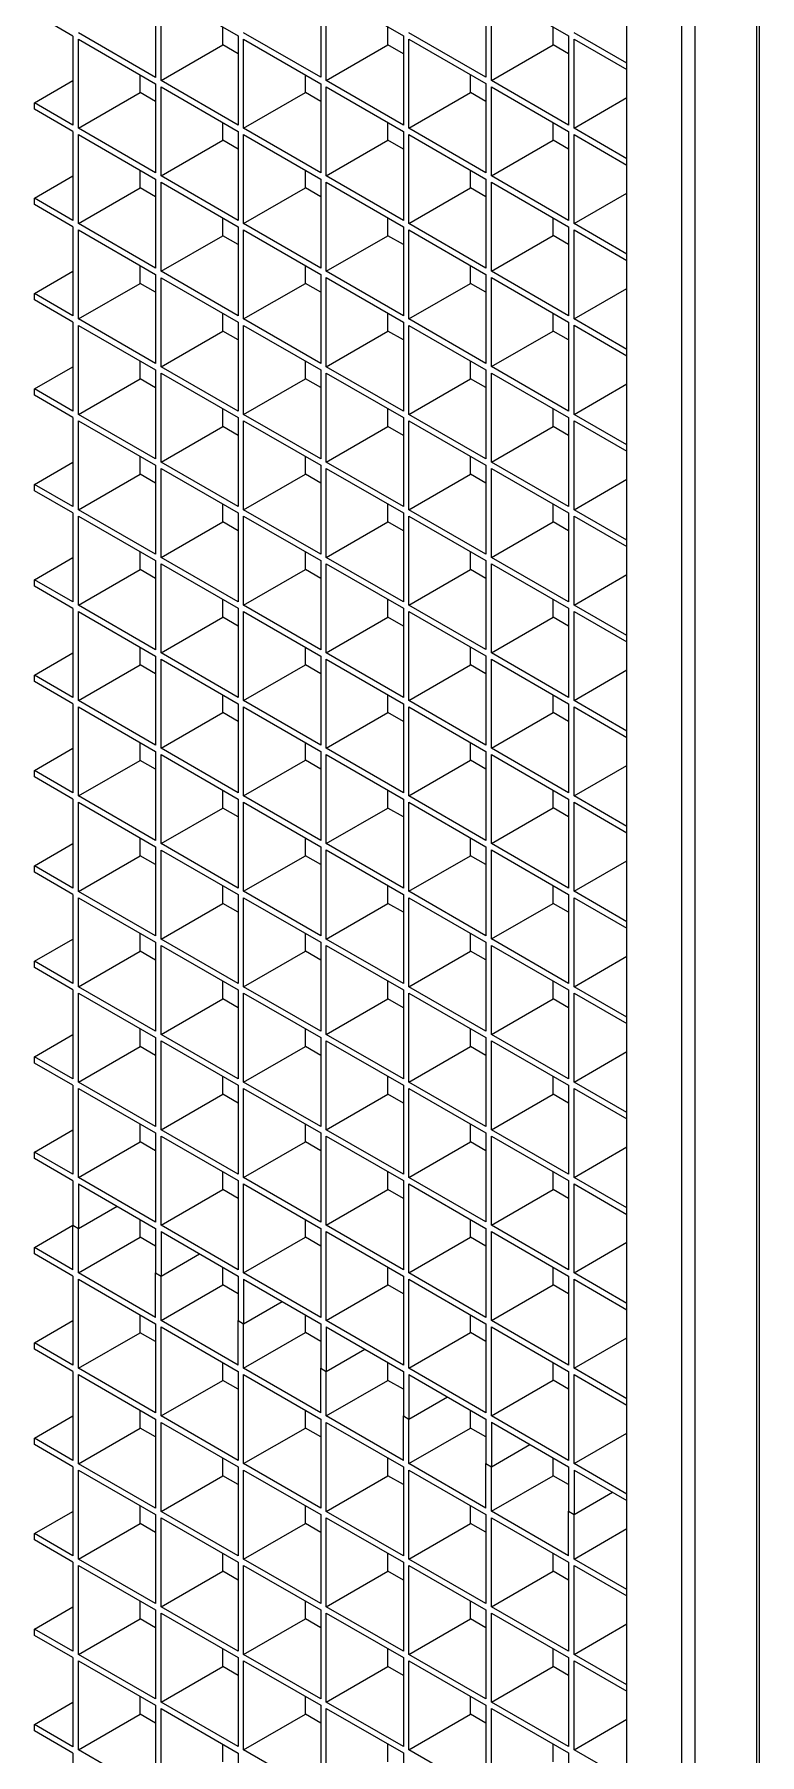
# Model space of a CAD drawing. Header units: millimetres. Extents: x -2042 to 12482, y -7966 to 2297.
# Drawn here: x 3453 to 3685, y -5903 to -5353 of the extents above; entities that cross this region are included whole.
import ezdxf

# ---------------------------------------------------------------- set-up
doc = ezdxf.new("R2010")
doc.units = ezdxf.units.MM

msp = doc.modelspace()

# ---------------------------------------------------------------- linework, layer by layer
at = {"linetype": 'Continuous'}
for p, q in [((3684.45, -7303.45), (3684.45, -4571.43)), ((3685.33, -7302.12), (3685.33, -4570.93)), ((3664.72, -7314.85), (3664.72, -4582.83)), ((3642.87, -7283.11), (3642.87, -4594.22)), ((3660.49, -7293.28), (3660.49, -4604.39)), ((3492.05, -5338.07), (3492.05, -5366.56)), ((3544.91, -5338.07), (3544.91, -5366.55)), ((3597.77, -5338.07), (3597.77, -5366.55)), ((3493.81, -5339.09), (3518.48, -5353.33)), ((3493.81, -5367.58), (3493.81, -5339.09)), ((3546.67, -5339.09), (3571.34, -5353.33)), ((3546.67, -5367.57), (3546.67, -5339.09)), ((3599.53, -5339.08), (3624.19, -5353.32)), ((3599.53, -5367.57), (3599.53, -5339.08)), ((3465.62, -5353.34), (3453.29, -5346.22)), ((3465.62, -5353.34), (3465.62, -5381.82)), ((3492.05, -5366.56), (3467.39, -5352.32)), ((3467.39, -5354.35), (3492.05, -5368.59)), ((3467.39, -5382.84), (3467.39, -5354.35)), ((3513.55, -5356.18), (3513.55, -5350.48)), ((3518.48, -5353.33), (3518.48, -5381.82)), ((3544.91, -5366.55), (3520.24, -5352.31)), ((3520.24, -5354.35), (3544.91, -5368.59)), ((3520.24, -5382.83), (3520.24, -5354.35)), ((3566.4, -5356.18), (3566.4, -5350.48)), ((3571.34, -5353.33), (3571.34, -5381.81)), ((3597.77, -5366.55), (3573.1, -5352.31)), ((3573.1, -5354.34), (3597.77, -5368.58)), ((3573.1, -5382.83), (3573.1, -5354.34)), ((3619.26, -5356.17), (3619.26, -5350.47)), ((3624.19, -5353.32), (3624.19, -5381.81)), ((3642.87, -5362.07), (3625.96, -5352.3)), ((3625.96, -5354.34), (3642.87, -5364.1)), ((3625.96, -5382.82), (3625.96, -5354.34)), ((3493.81, -5367.58), (3513.55, -5356.18)), ((3518.48, -5359.03), (3513.55, -5356.18)), ((3546.67, -5367.57), (3566.4, -5356.18)), ((3571.34, -5359.03), (3566.4, -5356.18)), ((3599.53, -5367.57), (3619.26, -5356.17)), ((3624.19, -5359.02), (3619.26, -5356.17)), ((3487.12, -5371.45), (3487.12, -5365.75)), ((3539.98, -5371.44), (3539.98, -5365.74)), ((3592.83, -5371.44), (3592.83, -5365.74)), ((3453.29, -5374.7), (3465.62, -5367.58)), ((3492.05, -5368.59), (3492.05, -5397.08)), ((3518.48, -5381.82), (3493.81, -5367.58)), ((3493.81, -5369.61), (3518.48, -5383.85)), ((3493.81, -5398.09), (3493.81, -5369.61)), ((3544.91, -5368.59), (3544.91, -5397.07)), ((3571.34, -5381.81), (3546.67, -5367.57)), ((3546.67, -5369.61), (3571.34, -5383.85)), ((3546.67, -5398.09), (3546.67, -5369.61)), ((3597.77, -5368.58), (3597.77, -5397.07)), ((3624.19, -5381.81), (3599.53, -5367.57)), ((3599.53, -5369.6), (3624.19, -5383.84)), ((3599.53, -5398.08), (3599.53, -5369.6)), ((3453.29, -5376.74), (3453.29, -5374.7)), ((3465.62, -5381.82), (3453.29, -5374.7)), ((3465.62, -5383.86), (3453.29, -5376.74)), ((3467.39, -5382.84), (3487.12, -5371.45)), ((3492.05, -5374.29), (3487.12, -5371.45)), ((3520.24, -5382.83), (3539.98, -5371.44)), ((3544.91, -5374.29), (3539.98, -5371.44)), ((3573.1, -5382.83), (3592.83, -5371.44)), ((3597.77, -5374.28), (3592.83, -5371.44)), ((3625.96, -5382.82), (3642.87, -5373.06)), ((3513.55, -5386.7), (3513.55, -5381)), ((3566.4, -5386.7), (3566.4, -5381)), ((3619.26, -5386.69), (3619.26, -5380.99)), ((3465.62, -5383.86), (3465.62, -5412.34)), ((3492.05, -5397.08), (3467.39, -5382.84)), ((3467.39, -5384.87), (3492.05, -5399.11)), ((3467.39, -5413.36), (3467.39, -5384.87)), ((3493.81, -5398.09), (3513.55, -5386.7)), ((3518.48, -5389.55), (3513.55, -5386.7)), ((3518.48, -5383.85), (3518.48, -5412.33)), ((3544.91, -5397.07), (3520.24, -5382.83)), ((3520.24, -5384.87), (3544.91, -5399.11)), ((3520.24, -5413.35), (3520.24, -5384.87)), ((3546.67, -5398.09), (3566.4, -5386.7)), ((3571.34, -5389.55), (3566.4, -5386.7)), ((3571.34, -5383.85), (3571.34, -5412.33)), ((3597.77, -5397.07), (3573.1, -5382.83)), ((3573.1, -5384.86), (3597.77, -5399.1)), ((3573.1, -5413.35), (3573.1, -5384.86)), ((3599.53, -5398.08), (3619.26, -5386.69)), ((3624.19, -5389.54), (3619.26, -5386.69)), ((3624.19, -5383.84), (3624.19, -5412.32)), ((3642.87, -5392.59), (3625.96, -5382.82)), ((3625.96, -5384.86), (3642.87, -5394.62)), ((3625.96, -5413.34), (3625.96, -5384.86)), ((3453.29, -5405.22), (3465.62, -5398.1)), ((3487.12, -5401.96), (3487.12, -5396.26)), ((3518.48, -5412.33), (3493.81, -5398.09)), ((3539.98, -5401.96), (3539.98, -5396.26)), ((3571.34, -5412.33), (3546.67, -5398.09)), ((3592.83, -5401.95), (3592.83, -5396.25)), ((3624.19, -5412.32), (3599.53, -5398.08)), ((3467.39, -5413.36), (3487.12, -5401.96)), ((3492.05, -5404.81), (3487.12, -5401.96)), ((3492.05, -5399.11), (3492.05, -5427.6)), ((3493.81, -5400.13), (3518.48, -5414.37)), ((3493.81, -5428.61), (3493.81, -5400.13)), ((3520.24, -5413.35), (3539.98, -5401.96)), ((3544.91, -5404.81), (3539.98, -5401.96)), ((3544.91, -5399.11), (3544.91, -5427.59)), ((3546.67, -5400.12), (3571.34, -5414.36)), ((3546.67, -5428.61), (3546.67, -5400.12)), ((3573.1, -5413.35), (3592.83, -5401.95)), ((3597.77, -5404.8), (3592.83, -5401.95)), ((3597.77, -5399.1), (3597.77, -5427.59)), ((3599.53, -5400.12), (3624.19, -5414.36)), ((3599.53, -5428.6), (3599.53, -5400.12)), ((3625.96, -5413.34), (3642.87, -5403.58)), ((3453.29, -5407.25), (3453.29, -5405.22)), ((3465.62, -5412.34), (3453.29, -5405.22)), ((3465.62, -5414.37), (3453.29, -5407.25)), ((3465.62, -5414.37), (3465.62, -5442.86)), ((3492.05, -5427.6), (3467.39, -5413.36)), ((3467.39, -5415.39), (3492.05, -5429.63)), ((3467.39, -5443.87), (3467.39, -5415.39)), ((3513.55, -5417.22), (3513.55, -5411.52)), ((3518.48, -5414.37), (3518.48, -5442.85)), ((3544.91, -5427.59), (3520.24, -5413.35)), ((3520.24, -5415.39), (3544.91, -5429.63)), ((3520.24, -5443.87), (3520.24, -5415.39)), ((3566.4, -5417.22), (3566.4, -5411.52)), ((3571.34, -5414.36), (3571.34, -5442.85)), ((3597.77, -5427.59), (3573.1, -5413.35)), ((3573.1, -5415.38), (3597.77, -5429.62)), ((3573.1, -5443.87), (3573.1, -5415.38)), ((3619.26, -5417.21), (3619.26, -5411.51)), ((3624.19, -5414.36), (3624.19, -5442.84)), ((3642.87, -5423.11), (3625.96, -5413.34)), ((3625.96, -5415.38), (3642.87, -5425.14)), ((3625.96, -5443.86), (3625.96, -5415.38)), ((3493.81, -5428.61), (3513.55, -5417.22)), ((3518.48, -5420.07), (3513.55, -5417.22)), ((3546.67, -5428.61), (3566.4, -5417.22)), ((3571.34, -5420.06), (3566.4, -5417.22)), ((3599.53, -5428.6), (3619.26, -5417.21)), ((3624.19, -5420.06), (3619.26, -5417.21)), ((3453.29, -5435.74), (3465.62, -5428.62)), ((3487.12, -5432.48), (3487.12, -5426.78)), ((3492.05, -5429.63), (3492.05, -5458.11)), ((3518.48, -5442.85), (3493.81, -5428.61)), ((3493.81, -5430.65), (3518.48, -5444.89)), ((3493.81, -5459.13), (3493.81, -5430.65)), ((3539.98, -5432.48), (3539.98, -5426.78)), ((3544.91, -5429.63), (3544.91, -5458.11)), ((3571.34, -5442.85), (3546.67, -5428.61)), ((3546.67, -5430.64), (3571.34, -5444.88)), ((3546.67, -5459.13), (3546.67, -5430.64)), ((3592.83, -5432.47), (3592.83, -5426.77)), ((3597.77, -5429.62), (3597.77, -5458.1)), ((3624.19, -5442.84), (3599.53, -5428.6)), ((3599.53, -5430.64), (3624.19, -5444.88)), ((3599.53, -5459.12), (3599.53, -5430.64)), ((3453.29, -5437.77), (3453.29, -5435.74)), ((3465.62, -5442.86), (3453.29, -5435.74)), ((3467.39, -5443.87), (3487.12, -5432.48)), ((3492.05, -5435.33), (3487.12, -5432.48)), ((3520.24, -5443.87), (3539.98, -5432.48)), ((3544.91, -5435.33), (3539.98, -5432.48)), ((3573.1, -5443.87), (3592.83, -5432.47)), ((3597.77, -5435.32), (3592.83, -5432.47)), ((3625.96, -5443.86), (3642.87, -5434.1)), ((3465.62, -5444.89), (3453.29, -5437.77)), ((3513.55, -5447.74), (3513.55, -5442.04)), ((3566.4, -5447.74), (3566.4, -5442.03)), ((3619.26, -5447.73), (3619.26, -5442.03)), ((3465.62, -5444.89), (3465.62, -5473.38)), ((3492.05, -5458.11), (3467.39, -5443.87)), ((3467.39, -5445.91), (3492.05, -5460.15)), ((3467.39, -5474.39), (3467.39, -5445.91)), ((3493.81, -5459.13), (3513.55, -5447.74)), ((3518.48, -5450.59), (3513.55, -5447.74)), ((3518.48, -5444.89), (3518.48, -5473.37)), ((3544.91, -5458.11), (3520.24, -5443.87)), ((3520.24, -5445.9), (3544.91, -5460.14)), ((3520.24, -5474.39), (3520.24, -5445.9)), ((3546.67, -5459.13), (3566.4, -5447.74)), ((3571.34, -5450.58), (3566.4, -5447.74)), ((3571.34, -5444.88), (3571.34, -5473.37)), ((3597.77, -5458.1), (3573.1, -5443.87)), ((3573.1, -5445.9), (3597.77, -5460.14)), ((3573.1, -5474.38), (3573.1, -5445.9)), ((3599.53, -5459.12), (3619.26, -5447.73)), ((3624.19, -5450.58), (3619.26, -5447.73)), ((3624.19, -5444.88), (3624.19, -5473.36)), ((3642.87, -5453.62), (3625.96, -5443.86)), ((3625.96, -5445.89), (3642.87, -5455.66)), ((3625.96, -5474.38), (3625.96, -5445.89)), ((3453.29, -5466.26), (3465.62, -5459.14)), ((3487.12, -5463), (3487.12, -5457.3)), ((3518.48, -5473.37), (3493.81, -5459.13)), ((3539.98, -5463), (3539.98, -5457.3)), ((3571.34, -5473.37), (3546.67, -5459.13)), ((3592.83, -5462.99), (3592.83, -5457.29)), ((3624.19, -5473.36), (3599.53, -5459.12)), ((3467.39, -5474.39), (3487.12, -5463)), ((3492.05, -5465.85), (3487.12, -5463)), ((3492.05, -5460.15), (3492.05, -5488.63)), ((3493.81, -5461.17), (3518.48, -5475.41)), ((3493.81, -5489.65), (3493.81, -5461.17)), ((3520.24, -5474.39), (3539.98, -5463)), ((3544.91, -5465.84), (3539.98, -5463)), ((3544.91, -5460.14), (3544.91, -5488.63)), ((3546.67, -5461.16), (3571.34, -5475.4)), ((3546.67, -5489.65), (3546.67, -5461.16)), ((3573.1, -5474.38), (3592.83, -5462.99)), ((3597.77, -5465.84), (3592.83, -5462.99)), ((3597.77, -5460.14), (3597.77, -5488.62)), ((3599.53, -5461.16), (3624.19, -5475.4)), ((3599.53, -5489.64), (3599.53, -5461.16)), ((3625.96, -5474.38), (3642.87, -5464.61)), ((3453.29, -5468.29), (3453.29, -5466.26)), ((3465.62, -5473.38), (3453.29, -5466.26)), ((3465.62, -5475.41), (3453.29, -5468.29)), ((3465.62, -5475.41), (3465.62, -5503.9)), ((3492.05, -5488.63), (3467.39, -5474.39)), ((3513.55, -5478.26), (3513.55, -5472.56)), ((3518.48, -5475.41), (3518.48, -5503.89)), ((3544.91, -5488.63), (3520.24, -5474.39)), ((3566.4, -5478.25), (3566.4, -5472.55)), ((3571.34, -5475.4), (3571.34, -5503.88)), ((3597.77, -5488.62), (3573.1, -5474.38)), ((3619.26, -5478.25), (3619.26, -5472.55)), ((3624.19, -5475.4), (3624.19, -5503.88)), ((3642.87, -5484.14), (3625.96, -5474.38)), ((3467.39, -5476.43), (3492.05, -5490.67)), ((3467.39, -5504.91), (3467.39, -5476.43)), ((3493.81, -5489.65), (3513.55, -5478.26)), ((3518.48, -5481.11), (3513.55, -5478.26)), ((3520.24, -5476.42), (3544.91, -5490.66)), ((3520.24, -5504.91), (3520.24, -5476.42)), ((3546.67, -5489.65), (3566.4, -5478.25)), ((3571.34, -5481.1), (3566.4, -5478.25)), ((3573.1, -5476.42), (3597.77, -5490.66)), ((3573.1, -5504.9), (3573.1, -5476.42)), ((3599.53, -5489.64), (3619.26, -5478.25)), ((3624.19, -5481.1), (3619.26, -5478.25)), ((3625.96, -5476.41), (3642.87, -5486.18)), ((3625.96, -5504.9), (3625.96, -5476.41)), ((3453.29, -5496.78), (3465.62, -5489.66)), ((3487.12, -5493.52), (3487.12, -5487.82)), ((3492.05, -5490.67), (3492.05, -5519.15)), ((3518.48, -5503.89), (3493.81, -5489.65)), ((3493.81, -5491.68), (3518.48, -5505.92)), ((3493.81, -5520.17), (3493.81, -5491.68)), ((3539.98, -5493.52), (3539.98, -5487.81)), ((3544.91, -5490.66), (3544.91, -5519.15)), ((3571.34, -5503.88), (3546.67, -5489.65)), ((3546.67, -5491.68), (3571.34, -5505.92)), ((3546.67, -5520.16), (3546.67, -5491.68)), ((3592.83, -5493.51), (3592.83, -5487.81)), ((3597.77, -5490.66), (3597.77, -5519.14)), ((3624.19, -5503.88), (3599.53, -5489.64)), ((3599.53, -5491.68), (3624.19, -5505.91)), ((3599.53, -5520.16), (3599.53, -5491.68)), ((3453.29, -5498.81), (3453.29, -5496.78)), ((3465.62, -5503.9), (3453.29, -5496.78)), ((3467.39, -5504.91), (3487.12, -5493.52)), ((3492.05, -5496.37), (3487.12, -5493.52)), ((3520.24, -5504.91), (3539.98, -5493.52)), ((3544.91, -5496.36), (3539.98, -5493.52)), ((3573.1, -5504.9), (3592.83, -5493.51)), ((3597.77, -5496.36), (3592.83, -5493.51)), ((3625.96, -5504.9), (3642.87, -5495.13)), ((3465.62, -5505.93), (3453.29, -5498.81)), ((3513.55, -5508.78), (3513.55, -5503.08)), ((3566.4, -5508.77), (3566.4, -5503.07)), ((3619.26, -5508.77), (3619.26, -5503.07)), ((3465.62, -5505.93), (3465.62, -5534.41)), ((3492.05, -5519.15), (3467.39, -5504.91)), ((3467.39, -5506.95), (3492.05, -5521.19)), ((3467.39, -5535.43), (3467.39, -5506.95)), ((3493.81, -5520.17), (3513.55, -5508.78)), ((3518.48, -5511.63), (3513.55, -5508.78)), ((3518.48, -5505.92), (3518.48, -5534.41)), ((3544.91, -5519.15), (3520.24, -5504.91)), ((3520.24, -5506.94), (3544.91, -5521.18)), ((3520.24, -5535.43), (3520.24, -5506.94)), ((3546.67, -5520.16), (3566.4, -5508.77)), ((3571.34, -5511.62), (3566.4, -5508.77)), ((3571.34, -5505.92), (3571.34, -5534.4)), ((3597.77, -5519.14), (3573.1, -5504.9)), ((3573.1, -5506.94), (3597.77, -5521.18)), ((3573.1, -5535.42), (3573.1, -5506.94)), ((3599.53, -5520.16), (3619.26, -5508.77)), ((3624.19, -5511.62), (3619.26, -5508.77)), ((3624.19, -5505.91), (3624.19, -5534.4)), ((3642.87, -5514.66), (3625.96, -5504.9)), ((3625.96, -5506.93), (3642.87, -5516.7)), ((3625.96, -5535.42), (3625.96, -5506.93)), ((3487.12, -5524.04), (3487.12, -5518.34)), ((3539.98, -5524.03), (3539.98, -5518.33)), ((3592.83, -5524.03), (3592.83, -5518.33)), ((3453.29, -5527.29), (3465.62, -5520.17)), ((3467.39, -5535.43), (3487.12, -5524.04)), ((3492.05, -5526.89), (3487.12, -5524.04)), ((3492.05, -5521.19), (3492.05, -5549.67)), ((3518.48, -5534.41), (3493.81, -5520.17)), ((3493.81, -5522.2), (3518.48, -5536.44)), ((3493.81, -5550.69), (3493.81, -5522.2)), ((3520.24, -5535.43), (3539.98, -5524.03)), ((3544.91, -5526.88), (3539.98, -5524.03)), ((3544.91, -5521.18), (3544.91, -5549.67)), ((3571.34, -5534.4), (3546.67, -5520.16)), ((3546.67, -5522.2), (3571.34, -5536.44)), ((3546.67, -5550.68), (3546.67, -5522.2)), ((3573.1, -5535.42), (3592.83, -5524.03)), ((3597.77, -5526.88), (3592.83, -5524.03)), ((3597.77, -5521.18), (3597.77, -5549.66)), ((3624.19, -5534.4), (3599.53, -5520.16)), ((3599.53, -5522.19), (3624.19, -5536.43)), ((3599.53, -5550.68), (3599.53, -5522.19)), ((3453.29, -5529.33), (3453.29, -5527.29)), ((3465.62, -5534.41), (3453.29, -5527.29)), ((3465.62, -5536.45), (3453.29, -5529.33)), ((3625.96, -5535.42), (3642.87, -5525.65)), ((3465.62, -5536.45), (3465.62, -5564.93)), ((3492.05, -5549.67), (3467.39, -5535.43)), ((3513.55, -5539.3), (3513.55, -5533.6)), ((3518.48, -5536.44), (3518.48, -5564.93)), ((3544.91, -5549.67), (3520.24, -5535.43)), ((3566.4, -5539.29), (3566.4, -5533.59)), ((3571.34, -5536.44), (3571.34, -5564.92)), ((3597.77, -5549.66), (3573.1, -5535.42)), ((3619.26, -5539.29), (3619.26, -5533.59)), ((3624.19, -5536.43), (3624.19, -5564.92)), ((3642.87, -5545.18), (3625.96, -5535.42)), ((3467.39, -5537.47), (3492.05, -5551.71)), ((3467.39, -5565.95), (3467.39, -5537.47)), ((3493.81, -5550.69), (3513.55, -5539.3)), ((3518.48, -5542.14), (3513.55, -5539.3)), ((3520.24, -5537.46), (3544.91, -5551.7)), ((3520.24, -5565.94), (3520.24, -5537.46)), ((3546.67, -5550.68), (3566.4, -5539.29)), ((3571.34, -5542.14), (3566.4, -5539.29)), ((3573.1, -5537.46), (3597.77, -5551.69)), ((3573.1, -5565.94), (3573.1, -5537.46)), ((3599.53, -5550.68), (3619.26, -5539.29)), ((3624.19, -5542.13), (3619.26, -5539.29)), ((3625.96, -5537.45), (3642.87, -5547.21)), ((3625.96, -5565.93), (3625.96, -5537.45)), ((3453.29, -5557.81), (3465.62, -5550.69)), ((3487.12, -5554.56), (3487.12, -5548.86)), ((3492.05, -5551.71), (3492.05, -5580.19)), ((3518.48, -5564.93), (3493.81, -5550.69)), ((3493.81, -5552.72), (3518.48, -5566.96)), ((3493.81, -5581.21), (3493.81, -5552.72)), ((3539.98, -5554.55), (3539.98, -5548.85)), ((3544.91, -5551.7), (3544.91, -5580.18)), ((3571.34, -5564.92), (3546.67, -5550.68)), ((3546.67, -5552.72), (3571.34, -5566.96)), ((3546.67, -5581.2), (3546.67, -5552.72)), ((3592.83, -5554.55), (3592.83, -5548.85)), ((3597.77, -5551.69), (3597.77, -5580.18)), ((3624.19, -5564.92), (3599.53, -5550.68)), ((3599.53, -5552.71), (3624.19, -5566.95)), ((3599.53, -5581.2), (3599.53, -5552.71)), ((3453.29, -5559.85), (3453.29, -5557.81)), ((3465.62, -5564.93), (3453.29, -5557.81)), ((3467.39, -5565.95), (3487.12, -5554.56)), ((3492.05, -5557.41), (3487.12, -5554.56)), ((3520.24, -5565.94), (3539.98, -5554.55)), ((3544.91, -5557.4), (3539.98, -5554.55)), ((3573.1, -5565.94), (3592.83, -5554.55)), ((3597.77, -5557.4), (3592.83, -5554.55)), ((3625.96, -5565.93), (3642.87, -5556.17)), ((3465.62, -5566.97), (3453.29, -5559.85)), ((3465.62, -5566.97), (3465.62, -5595.45)), ((3492.05, -5580.19), (3467.39, -5565.95)), ((3467.39, -5567.98), (3492.05, -5582.22)), ((3467.39, -5596.47), (3467.39, -5567.98)), ((3513.55, -5569.81), (3513.55, -5564.11)), ((3518.48, -5566.96), (3518.48, -5595.45)), ((3544.91, -5580.18), (3520.24, -5565.94)), ((3520.24, -5567.98), (3544.91, -5582.22)), ((3520.24, -5596.46), (3520.24, -5567.98)), ((3566.4, -5569.81), (3566.4, -5564.11)), ((3571.34, -5566.96), (3571.34, -5595.44)), ((3597.77, -5580.18), (3573.1, -5565.94)), ((3573.1, -5567.97), (3597.77, -5582.21)), ((3573.1, -5596.46), (3573.1, -5567.97)), ((3619.26, -5569.8), (3619.26, -5564.1)), ((3624.19, -5566.95), (3624.19, -5595.44)), ((3642.87, -5575.7), (3625.96, -5565.93)), ((3625.96, -5567.97), (3642.87, -5577.73)), ((3625.96, -5596.45), (3625.96, -5567.97)), ((3493.81, -5581.21), (3513.55, -5569.81)), ((3518.48, -5572.66), (3513.55, -5569.81)), ((3546.67, -5581.2), (3566.4, -5569.81)), ((3571.34, -5572.66), (3566.4, -5569.81)), ((3599.53, -5581.2), (3619.26, -5569.8)), ((3624.19, -5572.65), (3619.26, -5569.8)), ((3487.12, -5585.08), (3487.12, -5579.38)), ((3539.98, -5585.07), (3539.98, -5579.37)), ((3592.83, -5585.07), (3592.83, -5579.37)), ((3453.29, -5588.33), (3465.62, -5581.21)), ((3467.39, -5596.47), (3487.12, -5585.08)), ((3492.05, -5587.92), (3487.12, -5585.08)), ((3492.05, -5582.22), (3492.05, -5610.71)), ((3518.48, -5595.45), (3493.81, -5581.21)), ((3493.81, -5583.24), (3518.48, -5597.48)), ((3493.81, -5611.72), (3493.81, -5583.24)), ((3520.24, -5596.46), (3539.98, -5585.07)), ((3544.91, -5587.92), (3539.98, -5585.07)), ((3544.91, -5582.22), (3544.91, -5610.7)), ((3571.34, -5595.44), (3546.67, -5581.2)), ((3546.67, -5583.24), (3571.34, -5597.48)), ((3546.67, -5611.72), (3546.67, -5583.24)), ((3573.1, -5596.46), (3592.83, -5585.07)), ((3597.77, -5587.91), (3592.83, -5585.07)), ((3597.77, -5582.21), (3597.77, -5610.7)), ((3624.19, -5595.44), (3599.53, -5581.2)), ((3599.53, -5583.23), (3624.19, -5597.47)), ((3599.53, -5611.71), (3599.53, -5583.23)), ((3453.29, -5590.37), (3453.29, -5588.33)), ((3465.62, -5595.45), (3453.29, -5588.33)), ((3465.62, -5597.49), (3453.29, -5590.37)), ((3625.96, -5596.45), (3642.87, -5586.69)), ((3492.05, -5610.71), (3467.39, -5596.47)), ((3513.55, -5600.33), (3513.55, -5594.63)), ((3544.91, -5610.7), (3520.24, -5596.46)), ((3566.4, -5600.33), (3566.4, -5594.63)), ((3597.77, -5610.7), (3573.1, -5596.46)), ((3619.26, -5600.32), (3619.26, -5594.62)), ((3642.87, -5606.22), (3625.96, -5596.45)), ((3465.62, -5597.49), (3465.62, -5625.97)), ((3467.39, -5598.5), (3492.05, -5612.74)), ((3467.39, -5626.99), (3467.39, -5598.5)), ((3493.81, -5611.72), (3513.55, -5600.33)), ((3518.48, -5603.18), (3513.55, -5600.33)), ((3518.48, -5597.48), (3518.48, -5625.96)), ((3520.24, -5598.5), (3544.91, -5612.74)), ((3520.24, -5626.98), (3520.24, -5598.5)), ((3546.67, -5611.72), (3566.4, -5600.33)), ((3571.34, -5603.18), (3566.4, -5600.33)), ((3571.34, -5597.48), (3571.34, -5625.96)), ((3573.1, -5598.49), (3597.77, -5612.73)), ((3573.1, -5626.98), (3573.1, -5598.49)), ((3599.53, -5611.71), (3619.26, -5600.32)), ((3624.19, -5603.17), (3619.26, -5600.32)), ((3624.19, -5597.47), (3624.19, -5625.95)), ((3625.96, -5598.49), (3642.87, -5608.25)), ((3625.96, -5626.97), (3625.96, -5598.49)), ((3453.29, -5618.85), (3465.62, -5611.73)), ((3487.12, -5615.59), (3487.12, -5609.89)), ((3492.05, -5612.74), (3492.05, -5641.23)), ((3518.48, -5625.96), (3493.81, -5611.72)), ((3539.98, -5615.59), (3539.98, -5609.89)), ((3544.91, -5612.74), (3544.91, -5641.22)), ((3571.34, -5625.96), (3546.67, -5611.72)), ((3592.83, -5615.58), (3592.83, -5609.88)), ((3597.77, -5612.73), (3597.77, -5641.22)), ((3624.19, -5625.95), (3599.53, -5611.71)), ((3453.29, -5620.88), (3453.29, -5618.85)), ((3465.62, -5625.97), (3453.29, -5618.85)), ((3467.39, -5626.99), (3487.12, -5615.59)), ((3492.05, -5618.44), (3487.12, -5615.59)), ((3493.81, -5613.76), (3518.48, -5628)), ((3493.81, -5642.24), (3493.81, -5613.76)), ((3520.24, -5626.98), (3539.98, -5615.59)), ((3544.91, -5618.44), (3539.98, -5615.59)), ((3546.67, -5613.75), (3571.34, -5627.99)), ((3546.67, -5642.24), (3546.67, -5613.75)), ((3573.1, -5626.98), (3592.83, -5615.58)), ((3597.77, -5618.43), (3592.83, -5615.58)), ((3599.53, -5613.75), (3624.19, -5627.99)), ((3599.53, -5642.23), (3599.53, -5613.75)), ((3625.96, -5626.97), (3642.87, -5617.21)), ((3465.62, -5628), (3453.29, -5620.88)), ((3465.62, -5628), (3465.62, -5656.49)), ((3492.05, -5641.23), (3467.39, -5626.99)), ((3467.39, -5629.02), (3492.05, -5643.26)), ((3467.39, -5657.51), (3467.39, -5629.02)), ((3513.55, -5630.85), (3513.55, -5625.15)), ((3518.48, -5628), (3518.48, -5656.48)), ((3544.91, -5641.22), (3520.24, -5626.98)), ((3520.24, -5629.02), (3544.91, -5643.26)), ((3520.24, -5657.5), (3520.24, -5629.02)), ((3566.4, -5630.85), (3566.4, -5625.15)), ((3571.34, -5627.99), (3571.34, -5656.48)), ((3597.77, -5641.22), (3573.1, -5626.98)), ((3573.1, -5629.01), (3597.77, -5643.25)), ((3573.1, -5657.49), (3573.1, -5629.01)), ((3619.26, -5630.84), (3619.26, -5625.14)), ((3624.19, -5627.99), (3624.19, -5656.47)), ((3642.87, -5636.74), (3625.96, -5626.97)), ((3625.96, -5629.01), (3642.87, -5638.77)), ((3625.96, -5657.49), (3625.96, -5629.01)), ((3493.81, -5642.24), (3513.55, -5630.85)), ((3518.48, -5633.7), (3513.55, -5630.85)), ((3546.67, -5642.24), (3566.4, -5630.85)), ((3571.34, -5633.69), (3566.4, -5630.85)), ((3599.53, -5642.23), (3619.26, -5630.84)), ((3624.19, -5633.69), (3619.26, -5630.84)), ((3487.12, -5646.11), (3487.12, -5640.41)), ((3539.98, -5646.11), (3539.98, -5640.41)), ((3592.83, -5646.1), (3592.83, -5640.4)), ((3453.29, -5649.37), (3465.62, -5642.25)), ((3467.39, -5657.51), (3487.12, -5646.11)), ((3492.05, -5648.96), (3487.12, -5646.11)), ((3492.05, -5643.26), (3492.05, -5671.74)), ((3518.48, -5656.48), (3493.81, -5642.24)), ((3493.81, -5644.28), (3518.48, -5658.52)), ((3493.81, -5672.76), (3493.81, -5644.28)), ((3520.24, -5657.5), (3539.98, -5646.11)), ((3544.91, -5648.96), (3539.98, -5646.11)), ((3544.91, -5643.26), (3544.91, -5671.74)), ((3571.34, -5656.48), (3546.67, -5642.24)), ((3546.67, -5644.27), (3571.34, -5658.51)), ((3546.67, -5672.76), (3546.67, -5644.27)), ((3573.1, -5657.49), (3592.83, -5646.1)), ((3597.77, -5648.95), (3592.83, -5646.1)), ((3597.77, -5643.25), (3597.77, -5671.73)), ((3624.19, -5656.47), (3599.53, -5642.23)), ((3599.53, -5644.27), (3624.19, -5658.51)), ((3599.53, -5672.75), (3599.53, -5644.27)), ((3453.29, -5651.4), (3453.29, -5649.37)), ((3465.62, -5656.49), (3453.29, -5649.37)), ((3465.62, -5658.52), (3453.29, -5651.4)), ((3625.96, -5657.49), (3642.87, -5647.73)), ((3492.05, -5671.74), (3467.39, -5657.51)), ((3513.55, -5661.37), (3513.55, -5655.67)), ((3544.91, -5671.74), (3520.24, -5657.5)), ((3566.4, -5661.36), (3566.4, -5655.66)), ((3597.77, -5671.73), (3573.1, -5657.49)), ((3619.26, -5661.36), (3619.26, -5655.66)), ((3642.87, -5667.25), (3625.96, -5657.49)), ((3465.62, -5658.52), (3465.62, -5687.01)), ((3467.39, -5659.54), (3492.05, -5673.78)), ((3467.39, -5688.02), (3467.39, -5659.54)), ((3493.81, -5672.76), (3513.55, -5661.37)), ((3518.48, -5664.22), (3513.55, -5661.37)), ((3518.48, -5658.52), (3518.48, -5687)), ((3520.24, -5659.53), (3544.91, -5673.77)), ((3520.24, -5688.02), (3520.24, -5659.53)), ((3546.67, -5672.76), (3566.4, -5661.36)), ((3571.34, -5664.21), (3566.4, -5661.36)), ((3571.34, -5658.51), (3571.34, -5687)), ((3573.1, -5659.53), (3597.77, -5673.77)), ((3573.1, -5688.01), (3573.1, -5659.53)), ((3599.53, -5672.75), (3619.26, -5661.36)), ((3624.19, -5664.21), (3619.26, -5661.36)), ((3624.19, -5658.51), (3624.19, -5686.99)), ((3625.96, -5659.52), (3642.87, -5669.29)), ((3625.96, -5688.01), (3625.96, -5659.52)), ((3453.29, -5679.89), (3465.62, -5672.77)), ((3487.12, -5676.63), (3487.12, -5670.93)), ((3492.05, -5673.78), (3492.05, -5702.26)), ((3518.48, -5687), (3493.81, -5672.76)), ((3539.98, -5676.63), (3539.98, -5670.93)), ((3544.91, -5673.77), (3544.91, -5702.26)), ((3571.34, -5687), (3546.67, -5672.76)), ((3592.83, -5676.62), (3592.83, -5670.92)), ((3597.77, -5673.77), (3597.77, -5702.25)), ((3624.19, -5686.99), (3599.53, -5672.75)), ((3467.39, -5688.02), (3487.12, -5676.63)), ((3492.05, -5679.48), (3487.12, -5676.63)), ((3493.81, -5674.8), (3518.48, -5689.04)), ((3493.81, -5703.28), (3493.81, -5674.8)), ((3520.24, -5688.02), (3539.98, -5676.63)), ((3544.91, -5679.47), (3539.98, -5676.63)), ((3546.67, -5674.79), (3571.34, -5689.03)), ((3546.67, -5703.28), (3546.67, -5674.79)), ((3573.1, -5688.01), (3592.83, -5676.62)), ((3597.77, -5679.47), (3592.83, -5676.62)), ((3599.53, -5674.79), (3624.19, -5689.03)), ((3599.53, -5703.27), (3599.53, -5674.79)), ((3625.96, -5688.01), (3642.87, -5678.24)), ((3453.29, -5681.92), (3453.29, -5679.89)), ((3465.62, -5687.01), (3453.29, -5679.89)), ((3465.62, -5689.04), (3453.29, -5681.92)), ((3465.62, -5689.04), (3465.62, -5717.52)), ((3492.05, -5702.26), (3467.39, -5688.02)), ((3467.39, -5690.06), (3492.05, -5704.3)), ((3467.39, -5718.54), (3467.39, -5690.06)), ((3513.55, -5691.89), (3513.55, -5686.19)), ((3518.48, -5689.04), (3518.48, -5717.52)), ((3544.91, -5702.26), (3520.24, -5688.02)), ((3520.24, -5690.05), (3544.91, -5704.29)), ((3520.24, -5718.54), (3520.24, -5690.05)), ((3566.4, -5691.88), (3566.4, -5686.18)), ((3571.34, -5689.03), (3571.34, -5717.52)), ((3597.77, -5702.25), (3573.1, -5688.01)), ((3573.1, -5690.05), (3597.77, -5704.29)), ((3573.1, -5718.53), (3573.1, -5690.05)), ((3619.26, -5691.88), (3619.26, -5686.18)), ((3624.19, -5689.03), (3624.19, -5717.51)), ((3642.87, -5697.77), (3625.96, -5688.01)), ((3625.96, -5690.04), (3642.87, -5699.81)), ((3625.96, -5718.53), (3625.96, -5690.04)), ((3493.81, -5703.28), (3513.55, -5691.89)), ((3518.48, -5694.74), (3513.55, -5691.89)), ((3546.67, -5703.28), (3566.4, -5691.88)), ((3571.34, -5694.73), (3566.4, -5691.88)), ((3599.53, -5703.27), (3619.26, -5691.88)), ((3624.19, -5694.73), (3619.26, -5691.88)), ((3487.12, -5707.15), (3487.12, -5701.45)), ((3539.98, -5707.15), (3539.98, -5701.44)), ((3592.83, -5707.14), (3592.83, -5701.44)), ((3453.29, -5710.41), (3465.62, -5703.29)), ((3492.05, -5704.3), (3492.05, -5732.78)), ((3518.48, -5717.52), (3493.81, -5703.28)), ((3493.81, -5705.31), (3518.48, -5719.55)), ((3493.81, -5733.8), (3493.81, -5705.31)), ((3544.91, -5704.29), (3544.91, -5732.78)), ((3571.34, -5717.52), (3546.67, -5703.28)), ((3546.67, -5705.31), (3571.34, -5719.55)), ((3546.67, -5733.79), (3546.67, -5705.31)), ((3597.77, -5704.29), (3597.77, -5732.77)), ((3624.19, -5717.51), (3599.53, -5703.27)), ((3599.53, -5705.3), (3624.19, -5719.54)), ((3599.53, -5733.79), (3599.53, -5705.3)), ((3453.29, -5712.44), (3453.29, -5710.41)), ((3465.62, -5717.52), (3453.29, -5710.41)), ((3465.62, -5719.56), (3453.29, -5712.44)), ((3467.39, -5718.54), (3487.12, -5707.15)), ((3492.05, -5710), (3487.12, -5707.15)), ((3520.24, -5718.54), (3539.98, -5707.15)), ((3544.91, -5709.99), (3539.98, -5707.15)), ((3573.1, -5718.53), (3592.83, -5707.14)), ((3597.77, -5709.99), (3592.83, -5707.14)), ((3625.96, -5718.53), (3642.87, -5708.76)), ((3513.55, -5722.41), (3513.55, -5716.71)), ((3566.4, -5722.4), (3566.4, -5716.7)), ((3619.26, -5722.4), (3619.26, -5716.7)), ((3465.62, -5719.56), (3465.62, -5733.8)), ((3492.05, -5732.78), (3467.39, -5718.54)), ((3467.39, -5720.58), (3492.05, -5734.82)), ((3467.39, -5720.58), (3467.39, -5734.82)), ((3493.81, -5733.8), (3513.55, -5722.41)), ((3518.48, -5725.25), (3513.55, -5722.41)), ((3518.48, -5719.55), (3518.48, -5748.04)), ((3544.91, -5732.78), (3520.24, -5718.54)), ((3520.24, -5720.57), (3544.91, -5734.81)), ((3520.24, -5749.06), (3520.24, -5720.57)), ((3546.67, -5733.79), (3566.4, -5722.4)), ((3571.34, -5725.25), (3566.4, -5722.4)), ((3571.34, -5719.55), (3571.34, -5748.03)), ((3597.77, -5732.77), (3573.1, -5718.53)), ((3573.1, -5720.57), (3597.77, -5734.81)), ((3573.1, -5749.05), (3573.1, -5720.57)), ((3599.53, -5733.79), (3619.26, -5722.4)), ((3624.19, -5725.25), (3619.26, -5722.4)), ((3624.19, -5719.54), (3624.19, -5748.03)), ((3642.87, -5728.29), (3625.96, -5718.53)), ((3625.96, -5720.56), (3642.87, -5730.33)), ((3625.96, -5749.05), (3625.96, -5720.56)), ((3467.39, -5734.82), (3479.72, -5727.7)), ((3453.29, -5740.92), (3465.62, -5733.8)), ((3465.62, -5748.04), (3465.62, -5733.8)), ((3465.62, -5733.8), (3467.39, -5734.82)), ((3487.12, -5737.67), (3487.12, -5731.97)), ((3518.48, -5748.04), (3493.81, -5733.8)), ((3539.98, -5737.66), (3539.98, -5731.96)), ((3571.34, -5748.03), (3546.67, -5733.79)), ((3592.83, -5737.66), (3592.83, -5731.96)), ((3624.19, -5748.03), (3599.53, -5733.79)), ((3467.39, -5749.06), (3467.39, -5734.82)), ((3467.39, -5749.06), (3487.12, -5737.67)), ((3492.05, -5740.52), (3487.12, -5737.67)), ((3492.05, -5734.82), (3492.05, -5749.06)), ((3493.81, -5735.83), (3518.48, -5750.07)), ((3493.81, -5735.83), (3493.81, -5750.08)), ((3520.24, -5749.06), (3539.98, -5737.66)), ((3544.91, -5740.51), (3539.98, -5737.66)), ((3544.91, -5734.81), (3544.91, -5763.3)), ((3546.67, -5735.83), (3571.34, -5750.07)), ((3546.67, -5764.31), (3546.67, -5735.83)), ((3573.1, -5749.05), (3592.83, -5737.66)), ((3597.77, -5740.51), (3592.83, -5737.66)), ((3597.77, -5734.81), (3597.77, -5763.29)), ((3599.53, -5735.82), (3624.19, -5750.06)), ((3599.53, -5764.31), (3599.53, -5735.82)), ((3625.96, -5749.05), (3642.87, -5739.28)), ((3453.29, -5742.96), (3453.29, -5740.92)), ((3465.62, -5748.04), (3453.29, -5740.92)), ((3465.62, -5750.08), (3453.29, -5742.96)), ((3493.81, -5750.08), (3506.15, -5742.95)), ((3465.62, -5750.08), (3465.62, -5778.56)), ((3492.05, -5763.3), (3467.39, -5749.06)), ((3467.39, -5751.1), (3492.05, -5765.33)), ((3467.39, -5779.58), (3467.39, -5751.1)), ((3492.05, -5763.3), (3492.05, -5749.06)), ((3492.05, -5749.06), (3493.81, -5750.08)), ((3493.81, -5764.32), (3493.81, -5750.08)), ((3513.55, -5752.93), (3513.55, -5747.23)), ((3518.48, -5750.07), (3518.48, -5764.31)), ((3544.91, -5763.3), (3520.24, -5749.06)), ((3520.24, -5751.09), (3544.91, -5765.33)), ((3520.24, -5751.09), (3520.24, -5765.33)), ((3566.4, -5752.92), (3566.4, -5747.22)), ((3571.34, -5750.07), (3571.34, -5778.55)), ((3597.77, -5763.29), (3573.1, -5749.05)), ((3573.1, -5751.09), (3597.77, -5765.32)), ((3573.1, -5779.57), (3573.1, -5751.09)), ((3619.26, -5752.92), (3619.26, -5747.22)), ((3624.19, -5750.06), (3624.19, -5778.55)), ((3642.87, -5758.81), (3625.96, -5749.05)), ((3625.96, -5751.08), (3642.87, -5760.84)), ((3625.96, -5779.56), (3625.96, -5751.08)), ((3493.81, -5764.32), (3513.55, -5752.93)), ((3518.48, -5755.77), (3513.55, -5752.93)), ((3546.67, -5764.31), (3566.4, -5752.92)), ((3571.34, -5755.77), (3566.4, -5752.92)), ((3599.53, -5764.31), (3619.26, -5752.92)), ((3624.19, -5755.76), (3619.26, -5752.92)), ((3520.24, -5765.33), (3532.58, -5758.21)), ((3453.29, -5771.44), (3465.62, -5764.32)), ((3487.12, -5768.19), (3487.12, -5762.49)), ((3492.05, -5765.33), (3492.05, -5793.82)), ((3518.48, -5778.56), (3493.81, -5764.32)), ((3493.81, -5766.35), (3518.48, -5780.59)), ((3493.81, -5794.84), (3493.81, -5766.35)), ((3518.48, -5778.56), (3518.48, -5764.31)), ((3518.48, -5764.31), (3520.24, -5765.33)), ((3520.24, -5779.57), (3520.24, -5765.33)), ((3539.98, -5768.18), (3539.98, -5762.48)), ((3544.91, -5765.33), (3544.91, -5779.57)), ((3571.34, -5778.55), (3546.67, -5764.31)), ((3546.67, -5766.35), (3571.34, -5780.59)), ((3546.67, -5766.35), (3546.67, -5780.59)), ((3592.83, -5768.18), (3592.83, -5762.48)), ((3597.77, -5765.32), (3597.77, -5793.81)), ((3624.19, -5778.55), (3599.53, -5764.31)), ((3599.53, -5766.34), (3624.19, -5780.58)), ((3599.53, -5794.83), (3599.53, -5766.34)), ((3453.29, -5773.48), (3453.29, -5771.44)), ((3465.62, -5778.56), (3453.29, -5771.44)), ((3467.39, -5779.58), (3487.12, -5768.19)), ((3492.05, -5771.04), (3487.12, -5768.19)), ((3520.24, -5779.57), (3539.98, -5768.18)), ((3544.91, -5771.03), (3539.98, -5768.18)), ((3573.1, -5779.57), (3592.83, -5768.18)), ((3597.77, -5771.03), (3592.83, -5768.18)), ((3625.96, -5779.56), (3642.87, -5769.8)), ((3465.62, -5780.6), (3453.29, -5773.48)), ((3513.55, -5783.44), (3513.55, -5777.74)), ((3546.67, -5780.59), (3559.01, -5773.47)), ((3566.4, -5783.44), (3566.4, -5777.74)), ((3619.26, -5783.43), (3619.26, -5777.73)), ((3465.62, -5780.6), (3465.62, -5809.08)), ((3492.05, -5793.82), (3467.39, -5779.58)), ((3467.39, -5781.61), (3492.05, -5795.85)), ((3467.39, -5810.1), (3467.39, -5781.61)), ((3493.81, -5794.84), (3513.55, -5783.44)), ((3518.48, -5786.29), (3513.55, -5783.44)), ((3518.48, -5780.59), (3518.48, -5809.08)), ((3544.91, -5793.81), (3520.24, -5779.57)), ((3520.24, -5781.61), (3544.91, -5795.85)), ((3520.24, -5810.09), (3520.24, -5781.61)), ((3544.91, -5793.81), (3544.91, -5779.57)), ((3544.91, -5779.57), (3546.67, -5780.59)), ((3546.67, -5794.83), (3546.67, -5780.59)), ((3546.67, -5794.83), (3566.4, -5783.44)), ((3571.34, -5786.29), (3566.4, -5783.44)), ((3571.34, -5780.59), (3571.34, -5794.83)), ((3597.77, -5793.81), (3573.1, -5779.57)), ((3573.1, -5781.6), (3597.77, -5795.84)), ((3573.1, -5781.6), (3573.1, -5795.85)), ((3599.53, -5794.83), (3619.26, -5783.43)), ((3624.19, -5786.28), (3619.26, -5783.43)), ((3624.19, -5780.58), (3624.19, -5809.07)), ((3642.87, -5789.33), (3625.96, -5779.56)), ((3625.96, -5781.6), (3642.87, -5791.36)), ((3625.96, -5810.08), (3625.96, -5781.6)), ((3573.1, -5795.85), (3585.43, -5788.72)), ((3453.29, -5801.96), (3465.62, -5794.84)), ((3487.12, -5798.71), (3487.12, -5793.01)), ((3518.48, -5809.08), (3493.81, -5794.84)), ((3539.98, -5798.7), (3539.98, -5793)), ((3571.34, -5809.07), (3546.67, -5794.83)), ((3571.34, -5809.07), (3571.34, -5794.83)), ((3571.34, -5794.83), (3573.1, -5795.85)), ((3592.83, -5798.7), (3592.83, -5793)), ((3624.19, -5809.07), (3599.53, -5794.83)), ((3467.39, -5810.1), (3487.12, -5798.71)), ((3492.05, -5801.55), (3487.12, -5798.71)), ((3492.05, -5795.85), (3492.05, -5824.34)), ((3493.81, -5796.87), (3518.48, -5811.11)), ((3493.81, -5825.35), (3493.81, -5796.87)), ((3520.24, -5810.09), (3539.98, -5798.7)), ((3544.91, -5801.55), (3539.98, -5798.7)), ((3544.91, -5795.85), (3544.91, -5824.33)), ((3546.67, -5796.87), (3571.34, -5811.11)), ((3546.67, -5825.35), (3546.67, -5796.87)), ((3573.1, -5810.09), (3573.1, -5795.85)), ((3573.1, -5810.09), (3592.83, -5798.7)), ((3597.77, -5801.54), (3592.83, -5798.7)), ((3597.77, -5795.84), (3597.77, -5810.09)), ((3599.53, -5796.86), (3624.19, -5811.1)), ((3599.53, -5796.86), (3599.53, -5811.1)), ((3625.96, -5810.08), (3642.87, -5800.32)), ((3453.29, -5804), (3453.29, -5801.96)), ((3465.62, -5809.08), (3453.29, -5801.96)), ((3465.62, -5811.11), (3453.29, -5804)), ((3599.53, -5811.1), (3611.86, -5803.98)), ((3465.62, -5811.11), (3465.62, -5839.6)), ((3492.05, -5824.34), (3467.39, -5810.1)), ((3513.55, -5813.96), (3513.55, -5808.26)), ((3518.48, -5811.11), (3518.48, -5839.59)), ((3544.91, -5824.33), (3520.24, -5810.09)), ((3566.4, -5813.96), (3566.4, -5808.26)), ((3571.34, -5811.11), (3571.34, -5839.59)), ((3597.77, -5824.33), (3573.1, -5810.09)), ((3597.77, -5824.33), (3597.77, -5810.09)), ((3597.77, -5810.09), (3599.53, -5811.1)), ((3599.53, -5825.34), (3599.53, -5811.1)), ((3619.26, -5813.95), (3619.26, -5808.25)), ((3624.19, -5811.1), (3624.19, -5825.34)), ((3642.87, -5819.85), (3625.96, -5810.08)), ((3467.39, -5812.13), (3492.05, -5826.37)), ((3467.39, -5840.62), (3467.39, -5812.13)), ((3493.81, -5825.35), (3513.55, -5813.96)), ((3518.48, -5816.81), (3513.55, -5813.96)), ((3520.24, -5812.13), (3544.91, -5826.37)), ((3520.24, -5840.61), (3520.24, -5812.13)), ((3546.67, -5825.35), (3566.4, -5813.96)), ((3571.34, -5816.81), (3566.4, -5813.96)), ((3573.1, -5812.12), (3597.77, -5826.36)), ((3573.1, -5840.61), (3573.1, -5812.12)), ((3599.53, -5825.34), (3619.26, -5813.95)), ((3624.19, -5816.8), (3619.26, -5813.95)), ((3625.96, -5812.12), (3642.87, -5821.88)), ((3625.96, -5812.12), (3625.96, -5826.36)), ((3625.96, -5826.36), (3638.29, -5819.24)), ((3453.29, -5832.48), (3465.62, -5825.36)), ((3487.12, -5829.22), (3487.12, -5823.52)), ((3492.05, -5826.37), (3492.05, -5854.86)), ((3518.48, -5839.59), (3493.81, -5825.35)), ((3493.81, -5827.39), (3518.48, -5841.63)), ((3493.81, -5855.87), (3493.81, -5827.39)), ((3539.98, -5829.22), (3539.98, -5823.52)), ((3544.91, -5826.37), (3544.91, -5854.85)), ((3571.34, -5839.59), (3546.67, -5825.35)), ((3546.67, -5827.38), (3571.34, -5841.62)), ((3546.67, -5855.87), (3546.67, -5827.38)), ((3592.83, -5829.21), (3592.83, -5823.51)), ((3597.77, -5826.36), (3597.77, -5854.85)), ((3624.19, -5839.58), (3599.53, -5825.34)), ((3599.53, -5827.38), (3624.19, -5841.62)), ((3599.53, -5855.86), (3599.53, -5827.38)), ((3624.19, -5839.58), (3624.19, -5825.34)), ((3624.19, -5825.34), (3625.96, -5826.36)), ((3625.96, -5840.6), (3625.96, -5826.36)), ((3453.29, -5834.51), (3453.29, -5832.48)), ((3465.62, -5839.6), (3453.29, -5832.48)), ((3467.39, -5840.62), (3487.12, -5829.22)), ((3492.05, -5832.07), (3487.12, -5829.22)), ((3520.24, -5840.61), (3539.98, -5829.22)), ((3544.91, -5832.07), (3539.98, -5829.22)), ((3573.1, -5840.61), (3592.83, -5829.21)), ((3597.77, -5832.06), (3592.83, -5829.21)), ((3625.96, -5840.6), (3642.87, -5830.84)), ((3465.62, -5841.63), (3453.29, -5834.51)), ((3513.55, -5844.48), (3513.55, -5838.78)), ((3566.4, -5844.48), (3566.4, -5838.78)), ((3619.26, -5844.47), (3619.26, -5838.77)), ((3465.62, -5841.63), (3465.62, -5870.12)), ((3492.05, -5854.86), (3467.39, -5840.62)), ((3467.39, -5842.65), (3492.05, -5856.89)), ((3467.39, -5871.13), (3467.39, -5842.65)), ((3493.81, -5855.87), (3513.55, -5844.48)), ((3518.48, -5847.33), (3513.55, -5844.48)), ((3518.48, -5841.63), (3518.48, -5870.11)), ((3544.91, -5854.85), (3520.24, -5840.61)), ((3520.24, -5842.65), (3544.91, -5856.89)), ((3520.24, -5871.13), (3520.24, -5842.65)), ((3546.67, -5855.87), (3566.4, -5844.48)), ((3571.34, -5847.32), (3566.4, -5844.48)), ((3571.34, -5841.62), (3571.34, -5870.11)), ((3597.77, -5854.85), (3573.1, -5840.61)), ((3573.1, -5842.64), (3597.77, -5856.88)), ((3573.1, -5871.12), (3573.1, -5842.64)), ((3599.53, -5855.86), (3619.26, -5844.47)), ((3624.19, -5847.32), (3619.26, -5844.47)), ((3624.19, -5841.62), (3624.19, -5870.1)), ((3642.87, -5850.37), (3625.96, -5840.6)), ((3625.96, -5842.64), (3642.87, -5852.4)), ((3625.96, -5871.12), (3625.96, -5842.64)), ((3487.12, -5859.74), (3487.12, -5854.04)), ((3539.98, -5859.74), (3539.98, -5854.04)), ((3592.83, -5859.73), (3592.83, -5854.03)), ((3453.29, -5863), (3465.62, -5855.88)), ((3467.39, -5871.13), (3487.12, -5859.74)), ((3492.05, -5862.59), (3487.12, -5859.74)), ((3492.05, -5856.89), (3492.05, -5885.37)), ((3518.48, -5870.11), (3493.81, -5855.87)), ((3493.81, -5857.91), (3518.48, -5872.15)), ((3493.81, -5886.39), (3493.81, -5857.91)), ((3520.24, -5871.13), (3539.98, -5859.74)), ((3544.91, -5862.59), (3539.98, -5859.74)), ((3544.91, -5856.89), (3544.91, -5885.37)), ((3571.34, -5870.11), (3546.67, -5855.87)), ((3546.67, -5857.9), (3571.34, -5872.14)), ((3546.67, -5886.39), (3546.67, -5857.9)), ((3573.1, -5871.12), (3592.83, -5859.73)), ((3597.77, -5862.58), (3592.83, -5859.73)), ((3597.77, -5856.88), (3597.77, -5885.36)), ((3624.19, -5870.1), (3599.53, -5855.86)), ((3599.53, -5857.9), (3624.19, -5872.14)), ((3599.53, -5886.38), (3599.53, -5857.9)), ((3453.29, -5865.03), (3453.29, -5863)), ((3465.62, -5870.12), (3453.29, -5863)), ((3465.62, -5872.15), (3453.29, -5865.03)), ((3625.96, -5871.12), (3642.87, -5861.36)), ((3465.62, -5872.15), (3465.62, -5900.64)), ((3492.05, -5885.37), (3467.39, -5871.13)), ((3513.55, -5875), (3513.55, -5869.3)), ((3518.48, -5872.15), (3518.48, -5900.63)), ((3544.91, -5885.37), (3520.24, -5871.13)), ((3566.4, -5874.99), (3566.4, -5869.29)), ((3571.34, -5872.14), (3571.34, -5900.63)), ((3597.77, -5885.36), (3573.1, -5871.12)), ((3619.26, -5874.99), (3619.26, -5869.29)), ((3624.19, -5872.14), (3624.19, -5900.62)), ((3642.87, -5880.88), (3625.96, -5871.12)), ((3467.39, -5873.17), (3492.05, -5887.41)), ((3467.39, -5901.65), (3467.39, -5873.17)), ((3493.81, -5886.39), (3513.55, -5875)), ((3518.48, -5877.85), (3513.55, -5875)), ((3520.24, -5873.16), (3544.91, -5887.4)), ((3520.24, -5901.65), (3520.24, -5873.16)), ((3546.67, -5886.39), (3566.4, -5874.99)), ((3571.34, -5877.84), (3566.4, -5874.99)), ((3573.1, -5873.16), (3597.77, -5887.4)), ((3573.1, -5901.64), (3573.1, -5873.16)), ((3599.53, -5886.38), (3619.26, -5874.99)), ((3624.19, -5877.84), (3619.26, -5874.99)), ((3625.96, -5873.15), (3642.87, -5882.92)), ((3625.96, -5901.64), (3625.96, -5873.15)), ((3453.29, -5893.52), (3465.62, -5886.4)), ((3487.12, -5890.26), (3487.12, -5884.56)), ((3492.05, -5887.41), (3492.05, -5915.89)), ((3518.48, -5900.63), (3493.81, -5886.39)), ((3493.81, -5888.43), (3518.48, -5902.67)), ((3493.81, -5916.91), (3493.81, -5888.43)), ((3539.98, -5890.26), (3539.98, -5884.56)), ((3544.91, -5887.4), (3544.91, -5915.89)), ((3571.34, -5900.63), (3546.67, -5886.39)), ((3546.67, -5888.42), (3571.34, -5902.66)), ((3546.67, -5916.91), (3546.67, -5888.42)), ((3592.83, -5890.25), (3592.83, -5884.55)), ((3597.77, -5887.4), (3597.77, -5915.88)), ((3624.19, -5900.62), (3599.53, -5886.38)), ((3599.53, -5888.42), (3624.19, -5902.66)), ((3599.53, -5916.9), (3599.53, -5888.42)), ((3453.29, -5895.55), (3453.29, -5893.52)), ((3465.62, -5900.64), (3453.29, -5893.52)), ((3467.39, -5901.65), (3487.12, -5890.26)), ((3492.05, -5893.11), (3487.12, -5890.26)), ((3520.24, -5901.65), (3539.98, -5890.26)), ((3544.91, -5893.1), (3539.98, -5890.26)), ((3573.1, -5901.64), (3592.83, -5890.25)), ((3597.77, -5893.1), (3592.83, -5890.25)), ((3625.96, -5901.64), (3642.87, -5891.87)), ((3465.62, -5902.67), (3453.29, -5895.55)), ((3465.62, -5902.67), (3465.62, -5931.15)), ((3492.05, -5915.89), (3467.39, -5901.65)), ((3513.55, -5905.52), (3513.55, -5899.82)), ((3518.48, -5902.67), (3518.48, -5931.15)), ((3544.91, -5915.89), (3520.24, -5901.65)), ((3566.4, -5905.51), (3566.4, -5899.81)), ((3571.34, -5902.66), (3571.34, -5931.14)), ((3597.77, -5915.88), (3573.1, -5901.64)), ((3619.26, -5905.51), (3619.26, -5899.81)), ((3624.19, -5902.66), (3624.19, -5931.14)), ((3642.87, -5911.4), (3625.96, -5901.64))]:
    msp.add_line(p, q, dxfattribs=at)

doc.saveas('drawing.dxf')
